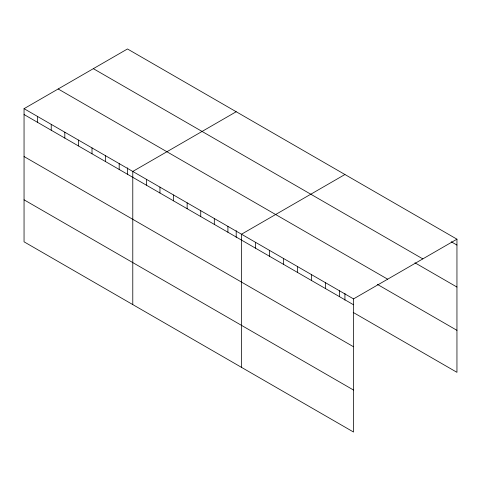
<?xml version="1.0" encoding="UTF-8"?>
<svg xmlns="http://www.w3.org/2000/svg" width="481" height="481" viewBox="0 0 481 481"><rect width="100%" height="100%" fill="white"/><g stroke="black" fill="none" stroke-linecap="round" stroke-linejoin="round"><path stroke-width="0.72" d="M353.529 346.765L353.529 298.899L24.05 108.676L24.05 241.817L353.529 432.034L353.529 346.765L24.05 156.547M353.204 312.428L456.95 372.324L456.95 239.183L127.471 48.966L24.05 108.676M236.201 111.736L132.78 171.446L132.78 304.587M344.925 174.513L241.504 234.223L241.504 367.358M353.529 298.899L456.95 239.183M451.22 241.751L456.95 245.057M93.344 68.669L422.823 258.892M414.941 262.8L456.95 287.055M58.177 88.973L387.656 279.19M377.387 284.391L456.95 330.327M24.05 114.544L353.529 304.768M24.05 199.813L353.529 390.037M344.925 293.398L344.925 300.15M339.526 290.813L339.526 296.681M325.523 282.726L325.523 288.6M311.52 274.645L311.52 280.513M297.517 266.558L297.517 272.432M283.513 258.477L283.513 264.346M269.51 250.391L269.51 256.259M255.507 242.304L255.507 248.178M236.201 230.627L236.201 237.38M227.916 226.377L227.916 232.245M214.322 218.53L214.322 224.399M200.733 210.684L200.733 216.552M187.139 202.838L187.139 208.706M173.551 194.985L173.551 200.86M159.957 187.139L159.957 193.013M146.368 179.293L146.368 185.167M127.471 167.851L127.471 174.603M119.186 163.6L119.186 169.474M105.598 155.754L105.598 161.628M92.003 147.907L92.003 153.782M78.415 140.061L78.415 145.935M64.821 132.215L64.821 138.089M51.233 124.369L51.233 130.237M37.638 116.522L37.638 122.39"/></g></svg>
